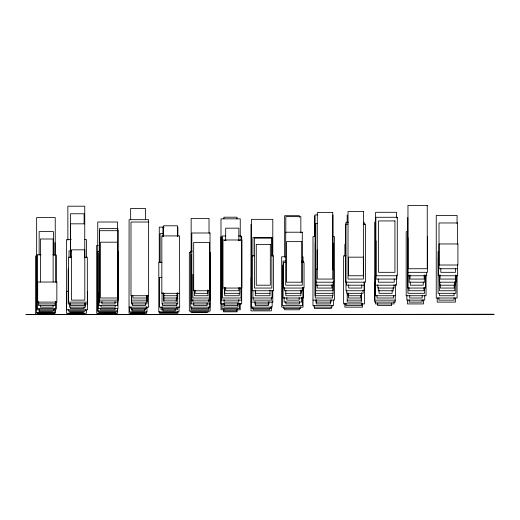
<?xml version="1.0" encoding="UTF-8"?>
<svg xmlns="http://www.w3.org/2000/svg" width="520" height="520" viewBox="0 0 520 520"><rect width="100%" height="100%" fill="white"/><g stroke="black" fill="none" stroke-linecap="round" stroke-linejoin="round"><path stroke-width="0.78" d="M317.538 214.877L315.107 214.877L315.107 295.737L332.956 295.737L332.956 293.312M148.694 222.027L131.001 222.027L131.001 295.737L148.694 295.737M348.361 222.235L345.995 222.235L345.995 290.758L364.124 290.758L364.124 281.892M317.33 223.509L315.77 223.509L315.77 290.758L332.956 290.758L332.956 285.09M84.741 223.834L70.519 223.834L70.519 257.842M347.951 224.133L345.547 224.133L345.547 282.204L365.56 282.204L365.56 224.133L363.155 224.133M164.112 227.143L159.256 227.143L159.256 262.567M407.778 231.706L406.185 231.706L406.185 295.737L426.062 295.737L426.062 275.47M163.241 233.591L160.102 233.591L160.102 262.626M225.745 235.963L222.528 235.963L222.528 298.006L241.02 298.006L241.02 287.528M238.608 235.963L241.02 235.963L241.02 240.799M315.374 236.619L312.995 236.619L312.969 305.611L333.444 305.611L333.444 300.001M332.82 236.619L334.412 236.619L334.412 300.125L312.995 300.125M71.292 239.577L66.508 239.577L66.508 313.293L86.444 313.293L86.444 310.05M84.845 239.577L86.444 239.577L86.444 257.4M224.419 240.377L226.037 240.377M238.173 240.377L239.792 240.377M98.299 245.388L96.688 245.388L96.688 313.293L117.656 313.293L117.656 308.445M71.357 250.894L69.017 250.894L69.017 257.394M192.283 251.147L190.691 251.147L190.691 307.144L209.814 307.144L209.898 254.735M99.606 251.31L98.013 251.31L98.013 308.536L117.981 308.536L117.981 251.31M190.938 252.323L189.332 252.323L189.332 310.875L210.184 310.875L210.184 252.323M41.067 254.761L37.115 254.761L37.115 308.536L56.089 308.536L56.089 302.114M52.93 254.761L56.089 254.761L56.089 282.055M254.735 255.775L252.382 255.775L252.382 290.758L273.546 290.758L273.546 255.775L271.98 255.775M346.034 255.781L343.623 255.781L343.623 303.927L364.513 303.927L364.513 282.262M285.617 256.783L281.658 256.783L281.658 307.144L303.03 307.144L303.03 287.651M71.721 257.225L68.601 257.225L68.601 302.101L87.315 302.101M84.195 257.225L87.315 257.225L87.367 303.927L68.218 303.927L68.218 269.678M285.532 261.034L283.114 261.034L283.114 298.006L303.225 298.006L303.225 287.553M301.613 261.034L303.225 261.034L303.225 262.639M162.032 262.223L158.802 262.223L158.802 311.831L178.99 311.831L178.99 307.028M285.961 262.542L283.608 262.542L283.608 288.054L304.05 288.054L304.05 262.542L301.691 262.542M457.6 268.743L439.01 268.743L439.01 222.963L457.6 222.963L457.6 243.847M317.623 269.217L316.017 269.217L316.004 285.2L333.379 285.2L333.379 282.087M407.921 275.762L426.634 275.762L426.634 272.532M161.876 277.478L159.445 277.478L159.445 307.144L179.667 307.144L179.582 235.917L161.837 235.917L161.837 293.319L179.582 293.319M316.017 282.204L333.691 282.204L333.691 269.217M364.104 285.2L346.678 285.2L346.678 281.95M68.263 291.298L66.651 291.298L66.651 309.784L87.614 309.784L87.614 291.298M269.971 293.319L255.632 293.319L255.632 290.095M285.76 293.319L301.236 293.319L301.236 290.101M315.283 293.319L333.112 293.319L333.112 281.97M361.303 295.737L348.153 295.737L348.153 293.306M163.696 298.006L177.06 298.006L177.06 293.189M347.262 300.125L361.537 300.125L361.537 292.851M395.265 300.125L374.926 300.125L374.926 282.418M38.707 303.927L55.484 303.927L55.484 301.529M209.898 303.927L191.269 303.927L191.269 254.735M129.09 307.144L148.623 307.144L148.623 219.667L129.09 219.667L129.031 313.293L146.712 313.293L146.712 311.682M191.152 308.536L209.027 308.536L209.027 306.911M39.143 310.875L53.398 310.875L53.398 309.264M237.016 310.875L223.893 310.875L223.893 309.264M53.073 311.831L39.143 311.831L39.143 309.264M69.017 311.831L84.591 311.831M117.078 311.831L97.923 311.831L97.923 292.864M189.989 311.831L209.196 311.831M36.647 312.637L55.237 312.637L55.237 309.413M69.868 312.637L83.408 312.637M98.872 312.637L115.798 312.637M130.65 312.637L145.418 312.637M160.102 312.637L177.365 312.637M191.406 312.637L207.454 312.637M37.362 313.807L53.866 313.807M67.86 313.807L84.76 313.807M97.539 313.807L116.48 313.807M130.644 313.807L144.768 313.807M53.203 314.171L37.694 314.171L37.694 312.546M69.901 314.171L82.388 314.171M98.156 314.171L115.531 314.171M39.137 314.392L51.428 314.392M69.062 314.392L82.901 314.392M457.6 264.726L457.665 275.762L438.288 275.762L438.288 257.901M457.067 223.542L457.067 215.449L436.248 215.449L436.248 298.006L457.067 298.006L457.067 275.34M455.981 274.989L455.981 282.204L439.309 282.204L439.309 274.989M455.878 275.626L455.878 293.319L438.094 293.319L438.094 251.505M455.566 275.034L455.566 279.058L440.057 279.058L440.057 275.034M455.475 268.3L455.475 272.324L440.804 272.324L440.804 268.3M455.429 298.09L455.429 302.101L437.223 302.101L437.223 298.09M455.098 282.009L455.098 285.2L439.868 285.2L439.868 282.009M454.779 281.846L454.779 290.758L439.524 290.758L439.524 275.36M454.2 284.83L454.2 288.054L440.427 288.054L440.427 284.83M454.097 297.707L454.097 300.125L438.887 300.125L438.887 297.707M454.064 293.325L454.064 295.737L439.575 295.737L439.575 293.325M427.44 236.808L427.44 272.324L407.446 272.324L407.446 236.808M425.464 275.087L425.464 288.054L407.771 288.054L407.771 217.529M424.723 274.995L424.723 282.204L409.175 282.204L409.175 274.995M424.651 287.788L424.651 293.319L407.927 293.319L407.921 237.796M424.716 295.282L424.716 300.125L406.868 300.125L406.868 295.282M424.177 275.08L424.177 279.058L410.046 279.058L410.046 275.08M423.956 287.521L423.956 290.758L408.947 290.758L408.947 287.521M423.449 299.975L423.449 303.927L407.478 303.927L407.478 299.975M423.26 281.95L423.26 285.2L410.306 285.2L410.306 281.95M422.195 295.581L422.195 298.006L409.721 298.006L409.721 295.581M422.103 299.663L422.103 302.101L409.156 302.101L409.156 299.663M396.799 275.074L396.799 279.058L376.031 279.058L376.031 240.825M396.559 217.971L396.559 212.297L375.615 212.297L375.615 285.2L396.559 285.2L396.559 275.483M395.597 284.388L395.597 295.737L375.258 295.737L375.258 276.289M395.265 295.295L395.174 302.101L374.686 302.101L374.686 222.099M394.231 278.993L394.231 282.204L378.268 282.204L378.268 278.993M394.024 284.817L394.024 288.054L377.819 288.054L377.819 284.817M394.017 301.496L394.017 303.927L375.518 303.927L375.518 301.496M393.543 295.601L393.543 298.006L376.981 298.006L376.981 295.601M393.211 287.514L393.211 290.758L378.307 290.758L378.307 287.514M392.158 290.101L392.158 293.319L379.022 293.319L379.022 290.101M391.501 303.186L391.501 305.611L377.702 305.611L377.702 303.186M364.124 222.235L364.124 224.653M363.103 290.101L363.103 293.319L346.684 293.319L346.684 290.101M362.59 303.108L362.59 307.144L344.89 307.144L344.89 303.108M361.803 303.206L361.803 305.611L346.008 305.611L346.008 303.206M361.757 284.85L361.757 288.054L348.686 288.054L348.686 284.85M361.296 293.228L361.296 302.101L347.172 302.101L347.262 292.851M360.809 295.575L360.809 298.006L348.316 298.006L348.316 293.144M347.172 215.02L347.172 222.274M344.89 244.153L344.89 256.269M333.112 243.061L333.112 269.815M332.956 214.877L332.956 269.692M332.521 295.568L332.521 298.006L315.218 298.006L315.283 243.061M332.026 305.533L332.026 307.144L314.054 307.144L314.054 305.533M331.877 284.804L331.877 288.054L317.174 288.054L317.174 284.804M331.26 306.923L331.26 308.536L314.502 308.536L314.502 306.923M331.052 299.669L331.052 302.101L316.024 302.101L316.024 299.669M330.506 301.529L330.506 303.927L316.245 303.927L316.245 299.923M317.174 249.873L317.174 269.367M314.502 215.69L314.502 236.685M303.03 256.783L303.03 262.47M302.744 287.586L302.744 290.758L284.583 290.758L284.583 287.586M302.53 297.505L302.53 305.611L282.497 305.611L282.497 265.096M301.548 297.303L301.548 302.101L284.135 302.101L284.135 297.303M300.846 232.791L300.846 216.645L285.818 216.645L285.818 232.791M300.846 290.089L300.846 295.737L285.818 295.737L285.818 290.089M300.677 306.911L300.677 308.536L283.686 308.536L283.686 306.911M299.488 301.502L299.488 303.927L285.864 303.927L285.864 301.502M299.377 217.321L299.377 215.696L284.655 215.696L284.655 257.062M299.377 308.159L299.377 309.784L284.655 309.784L284.655 308.159M299.163 297.687L299.163 300.125L286.851 300.125L286.851 297.687M272.798 255.859L272.798 219.349L251.485 219.349L251.485 302.101L272.798 302.101L272.798 290.739M272.142 301.542L272.142 307.144L251.154 307.144L251.154 277.511M272.038 256.094L272.038 237.549L252.909 237.549L252.909 256.094M272.038 290.752L272.038 298.006L252.909 298.006L252.909 290.752M271.577 297.7L271.577 300.125L253.039 300.125L253.039 297.7M271.336 306.839L271.336 310.875L250.972 310.875L250.972 224.419M270.992 306.917L270.992 308.536L251.979 308.536L251.979 306.917M269.971 290.095L270.003 295.737L255.268 295.737L255.268 290.238M269.406 308.172L269.406 309.784L253.227 309.784L253.227 308.172M268.95 301.509L268.95 303.927L255.002 303.927L255.002 301.509M268.32 303.192L268.32 305.611L255.3 305.611L255.3 303.192M241.683 236.893L241.683 303.927L220.877 303.927L220.877 236.893M241.527 236.685L241.527 240.702M241.527 288.08L241.527 300.125L221.689 300.125L221.689 236.685M240.247 236.697L240.247 218.836L221 218.836L221 309.784L240.247 309.784L240.247 303.284M239.792 287.703L239.792 293.319L224.419 293.319L224.419 287.703M239.499 303.713L239.499 308.536L222.072 308.536L222.072 303.713M239.187 293.3L239.187 295.737L224.692 295.737L224.692 287.612M238.869 240.208L238.869 228.176L225.667 228.176L225.667 240.208M238.869 287.553L238.869 290.758L225.667 290.758L225.667 287.553M238.803 299.676L238.803 302.101L224.088 302.101L224.088 299.676M238.024 303.154L238.024 307.144L223.88 307.144L223.88 303.154M237.692 303.192L237.692 305.611L224.542 305.611L224.542 303.192M237.016 218.822L237.016 217.204L223.893 217.204L223.893 218.822M237.016 309.264L237.081 311.831L223.496 311.831L223.496 309.445M209.281 290.134L209.281 298.006L192.875 298.006L192.875 274.385M209.027 233.025L209.027 218.406L191.152 218.406L191.152 251.7M208.722 308.165L208.722 309.784L191.126 309.784L191.152 306.911M208.611 299.676L208.611 302.101L192.888 302.101L192.888 299.676M207.981 290.121L207.981 295.737L194.506 295.737L194.506 290.121M207.708 290.141L207.708 293.319L195.104 293.319L195.104 290.141M207.09 303.186L207.09 305.611L193.745 305.611L193.745 303.186M177.879 227.143L177.879 236.002M177.879 311.682L177.879 313.293L159.256 313.293L159.256 311.682M177.723 292.682L177.723 303.927L162.052 303.927L162.052 292.682M177.508 236.243L177.508 225.791L163.579 225.791L163.579 236.243M177.508 293.325L177.508 295.737L163.579 295.737L163.579 293.325M177.444 307.398L177.444 309.784L161.012 309.784L161.012 307.398M177.365 233.591L177.365 236.008M176.833 303.264L176.833 305.611L162.604 305.611L162.604 303.264M176.755 297.707L176.755 300.125L163.677 300.125L163.677 292.87M176.735 306.93L176.735 308.536L162.045 308.536L162.045 306.93M176.248 299.683L176.248 302.101L163.852 302.101L163.852 293.241M175.201 309.264L175.201 310.875L162.916 310.875L162.916 309.264M162.916 227.025L162.916 236.697M147.407 295.276L147.407 300.125L131.631 300.125L131.631 295.276M147.127 295.822L147.127 302.101L131.579 302.101L131.579 295.822M146.984 295.874L146.984 303.927L131.391 303.927L131.391 295.874M147.011 307.021L147.011 311.831L129.389 311.831L129.389 307.021M146.51 295.614L146.51 298.006L132.853 298.006L132.853 295.614M146.497 306.93L146.497 308.536L130.891 308.536L130.891 306.93M145.457 303.173L145.457 305.611L132.587 305.611L132.587 303.173M145.451 308.165L145.451 309.784L131.606 309.784L131.606 308.165M145.418 219.713L145.418 208.403L130.65 208.403L130.65 219.713M144.664 309.264L144.664 310.875L132.06 310.875L132.06 309.264M117.585 229.287L117.585 222.014L97.747 222.014L97.747 310.875L117.585 310.875L117.585 308.458M117.566 301.6L117.566 305.611L99.086 305.611L99.086 253.5M115.252 305.526L115.252 307.144L101.069 307.144L101.069 305.526M115.05 301.509L115.05 303.927L101.933 303.927L101.933 301.509M115.083 308.159L115.083 309.784L100.581 309.784L100.581 308.159M85.592 309.27L85.592 310.875L68.348 310.875L68.348 309.27M85.384 303.127L85.384 307.144L69.543 307.144L69.543 303.127M84.741 257.842L84.76 206.193L67.86 206.193L67.86 240.175M84.741 303.18L84.741 305.611L70.519 305.611L70.519 303.18M84.591 250.894L84.591 257.394M84.117 223.489L84.117 213.772L70.48 213.772L70.48 257.511M84.117 306.917L84.117 308.536L70.48 308.536L70.48 306.917M68.348 268.275L68.348 291.584M55.926 255.359L55.926 282.165M55.926 301.659L55.926 309.784L36.946 309.784L36.946 255.359M55.237 255.431L55.237 217.561L36.647 217.561L36.647 313.293L54.906 313.293L54.906 309.27M55.178 303.238L55.178 305.611L38.681 305.611L38.707 301.529M54.906 242.522L54.906 255.392M54.782 312.858L54.782 314.464L35.451 314.464L35.451 255.918M53.398 255.067L53.398 231.608L39.143 231.608L39.143 255.067M53.131 281.996L53.131 238.999L40.404 238.999L40.404 281.996M53.131 305.526L53.131 307.144L40.404 307.144L40.404 305.526M427.245 205.387L407.966 205.387L407.966 268.743L427.245 268.743L427.245 205.387M363.422 211.575L348.017 211.575L348.017 279.058L363.422 279.058L363.422 211.575M332.748 212.563L317.298 212.563L317.298 279.058L332.748 279.058L332.748 212.563M397.293 217.282L375.863 217.282L375.863 275.762L397.293 275.762L397.293 217.282M394.94 220.935L378.547 220.935L378.547 272.324L394.94 272.324L394.94 220.935M117.826 228.599L99.483 228.599L99.483 302.101L117.826 302.101L117.826 228.599M118.079 230.685L99.56 230.685L99.56 300.125L118.079 300.125L118.079 230.685M302.276 232.219L285.708 232.219L285.708 285.2L302.276 285.2L302.276 232.219M210.022 232.999L191.808 232.999L191.808 300.125L210.022 300.125L210.022 232.999M271.856 238.16L254.41 238.16L254.41 288.054L271.856 288.054L271.856 238.16M241.885 239.987L222.983 239.987L222.983 288.054L241.885 288.054L241.885 239.987M301.762 241.638L286.559 241.638L286.559 282.204L301.762 282.204L301.762 241.638M117.481 242.19L100.49 242.19L100.49 298.006L117.481 298.006L117.481 242.19M209.456 242.502L193.687 242.502L193.687 290.758L209.456 290.758L209.456 242.502M457.906 243.964L439.036 243.964L439.036 265.012L457.906 265.012L457.906 243.964M270.322 244.419L256.269 244.419L256.269 285.2L270.322 285.2L270.322 244.419M84.806 249.834L71.442 249.834L71.442 300.125L84.806 300.125L84.806 249.834M363.35 257.166L348.413 257.166L348.413 275.762L363.35 275.762L363.35 257.166M56.843 282.035L37.681 282.035L37.681 302.101L56.843 302.101L56.843 282.035M494 314.308L26 314.613L494 314.308"/></g></svg>
